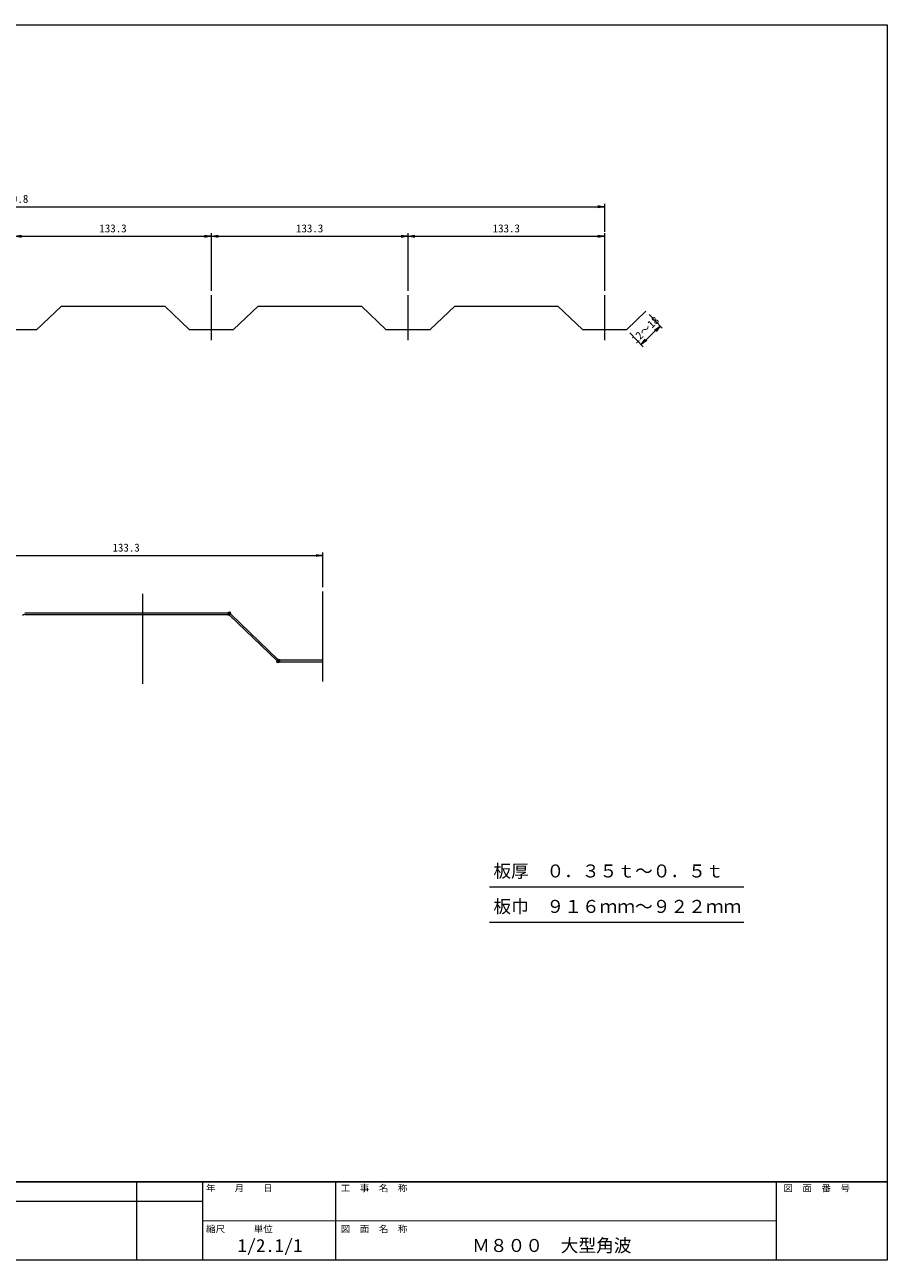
# Model space of a CAD drawing. Units: millimetres on the paper, with parts at other scales. Extents: x -208 to 189, y -140 to 139.
# Drawn here: x -5.8 to 189.2, y -139.6 to 139.4 of the extents above; entities that cross this region are included whole.
import ezdxf
from ezdxf.enums import TextEntityAlignment as Align

# ---------------------------------------------------------------- set-up
doc = ezdxf.new("R2010")
doc.units = ezdxf.units.MM
doc.header["$PDMODE"] = 32
doc.header["$PDSIZE"] = 0.5
for name, color, linetype, lineweight in [('0-0_寸法', 7, 'Continuous', 18), ('0-1_通り', 7, 'Continuous', 18), ('1-1', 3, 'Continuous', 18), ('F-F', 5, 'Continuous', 18)]:
    doc.layers.add(name, color=color, linetype=linetype, lineweight=lineweight)
doc.styles.add('ＭＳ ゴシック', font='')
doc.styles.get('ＭＳ ゴシック').set_extended_font_data('MS Gothic')

# ---------------------------------------------------------------- blocks, each defined once
blk = doc.blocks.new('_OPEN')
at = {"layer": '0-0_寸法'}
blk.add_line((0, 0), (-0.3333, 0), dxfattribs=at)
blk.add_lwpolyline([(-0.3333, 0.0556), (0, 0), (-0.3333, -0.0556)], dxfattribs=at)
blk = doc.blocks.new('D9')
at = {"layer": '0-1_通り'}
for p, q in [((177.805, 197.175), (177.805, 210.175)), ((177.805, 209.508), (222.238, 209.508)), ((222.238, 197.175), (222.238, 210.175))]:
    blk.add_line(p, q, dxfattribs=at)
at = {"layer": '0-1_通り', "xscale": 4.6, "yscale": 4.6, "rotation": 180}
blk.add_blockref('_OPEN', (177.805, 209.508), dxfattribs=at)
at = {"layer": '0-1_通り', "xscale": 4.6, "yscale": 4.6}
blk.add_blockref('_OPEN', (222.238, 209.508), dxfattribs=at)
at = {"layer": '0-1_通り', "style": 'ＭＳ ゴシック'}
blk.add_text('133.3', height=1.808, dxfattribs=at).set_placement((196.938, 209.842), align=Align.BOTTOM_LEFT)
blk = doc.blocks.new('D10')
at = {"layer": '0-1_通り'}
for p, q in [((222.238, 197.175), (222.238, 210.175)), ((222.238, 209.508), (266.671, 209.508)), ((266.671, 197.175), (266.671, 210.175))]:
    blk.add_line(p, q, dxfattribs=at)
at = {"layer": '0-1_通り', "xscale": 4.6, "yscale": 4.6, "rotation": 180}
blk.add_blockref('_OPEN', (222.238, 209.508), dxfattribs=at)
at = {"layer": '0-1_通り', "xscale": 4.6, "yscale": 4.6}
blk.add_blockref('_OPEN', (266.671, 209.508), dxfattribs=at)
at = {"layer": '0-1_通り', "style": 'ＭＳ ゴシック'}
blk.add_text('133.3', height=1.808, dxfattribs=at).set_placement((241.371, 209.842), align=Align.BOTTOM_LEFT)
blk = doc.blocks.new('D11')
at = {"layer": '0-1_通り'}
for p, q in [((266.671, 197.175), (266.671, 210.175)), ((266.671, 209.508), (311.105, 209.508)), ((311.105, 197.175), (311.105, 210.175))]:
    blk.add_line(p, q, dxfattribs=at)
at = {"layer": '0-1_通り', "xscale": 4.6, "yscale": 4.6, "rotation": 180}
blk.add_blockref('_OPEN', (266.671, 209.508), dxfattribs=at)
at = {"layer": '0-1_通り', "xscale": 4.6, "yscale": 4.6}
blk.add_blockref('_OPEN', (311.105, 209.508), dxfattribs=at)
at = {"layer": '0-1_通り', "style": 'ＭＳ ゴシック'}
blk.add_text('133.3', height=1.808, dxfattribs=at).set_placement((285.805, 209.842), align=Align.BOTTOM_LEFT)
blk = doc.blocks.new('D12')
at = {"layer": '0-1_通り'}
for p, q in [((44.505, 210.508), (44.505, 216.842)), ((44.505, 216.175), (311.105, 216.175)), ((311.105, 210.508), (311.105, 216.842))]:
    blk.add_line(p, q, dxfattribs=at)
at = {"layer": '0-1_通り', "xscale": 4.6, "yscale": 4.6, "rotation": 180}
blk.add_blockref('_OPEN', (44.505, 216.175), dxfattribs=at)
at = {"layer": '0-1_通り', "xscale": 4.6, "yscale": 4.6}
blk.add_blockref('_OPEN', (311.105, 216.175), dxfattribs=at)
at = {"layer": '0-1_通り', "style": 'ＭＳ ゴシック'}
blk.add_text('799.8', height=1.808, dxfattribs=at).set_placement((174.721, 216.508), align=Align.BOTTOM_LEFT)
blk = doc.blocks.new('D14')
at = {"layer": '0-1_通り'}
for p, q in [((321.124, 191.853), (324.126, 188.729)), ((316.797, 187.696), (319.8, 184.571)), ((319.338, 185.052), (323.664, 189.209))]:
    blk.add_line(p, q, dxfattribs=at)
at = {"layer": '0-1_通り', "xscale": 4.6, "yscale": 4.6}
for p, rotation in [((323.664, 189.209), 43.8595), ((319.338, 185.052), 223.8595)]:
    blk.add_blockref('_OPEN', p, dxfattribs=dict(at, rotation=rotation))
at = {"layer": '0-1_通り', "style": 'ＭＳ ゴシック'}
blk.add_text('12～18', height=1.808, rotation=43.859, dxfattribs=at).set_placement((318.602, 184.807), align=Align.BOTTOM_LEFT)
blk = doc.blocks.new('D22')
at = {"layer": '0-1_通り'}
for p, q in [((158.549, 129.93), (158.549, 138.081)), ((158.549, 137.414), (247.416, 137.414)), ((247.416, 130.264), (247.416, 138.081))]:
    blk.add_line(p, q, dxfattribs=at)
at = {"layer": '0-1_通り', "xscale": 4.6, "yscale": 4.6, "rotation": 180}
blk.add_blockref('_OPEN', (158.549, 137.414), dxfattribs=at)
at = {"layer": '0-1_通り', "xscale": 4.6, "yscale": 4.6}
blk.add_blockref('_OPEN', (247.416, 137.414), dxfattribs=at)
at = {"layer": '0-1_通り', "style": 'ＭＳ ゴシック'}
blk.add_text('133.3', height=1.808, dxfattribs=at).set_placement((199.899, 137.747), align=Align.BOTTOM_LEFT)

msp = doc.modelspace()

# ---------------------------------------------------------------- linework, layer by layer
at = {"layer": '1-1'}
for p, q in [((36.434, 68.203), (36.434, 78.343)), ((80.867, 68.203), (80.867, 78.343)), ((125.3, 68.203), (125.3, 78.343)), ((156.747, -55.293), (99.244, -55.293)), ((156.747, -63.293), (99.244, -63.293))]:
    msp.add_line(p, q, dxfattribs=at)
at = {"layer": '1-1', "color": 1}
for p, q in [((61.612, -8.849), (61.612, 11.432)), ((20.967, -9.365), (20.967, 10.915)), ((40.109, 6.582), (-5.752, 6.582)), ((-5.752, 6.249), (40.109, 6.249)), ((40.571, 6.063), (51.187, -4.139)), ((51.418, -3.899), (40.802, 6.303)), ((61.612, -4.085), (51.88, -4.085)), ((51.88, -4.418), (61.612, -4.418))]:
    msp.add_line(p, q, dxfattribs=at)
at = {"layer": '1-1', "color": 7}
msp.add_lwpolyline([(-13, 70.585), (-3, 70.585), (2.55, 75.918), (25.884, 75.918), (31.434, 70.585), (41.434, 70.585), (46.984, 75.918), (70.317, 75.918), (75.867, 70.585), (85.867, 70.585), (91.417, 75.918), (114.75, 75.918), (120.3, 70.585), (130.3, 70.585), (134.626, 74.742)], dxfattribs=at)
at = {"layer": '1-1', "color": 1}
for centre, radius, start, end in [((-5.752, 5.582), 0.667, 89.9996, 133.85969), ((40.109, 5.582), 1, 46.14031, 89.99981), ((40.109, 5.582), 0.667, 46.14031, 90.0004), ((51.88, -3.418), 1, 226.14116, 270.00042), ((51.88, -3.418), 0.667, 226.14158, 270.00131)]:
    msp.add_arc(centre, radius, start, end, dxfattribs=at)
for p in [(40.377, 6.249), (40.512, 6.582), (51.477, -4.418), (51.612, -4.085)]:
    msp.add_point(p, dxfattribs=at)
at = {"layer": 'F-F', "color": 7}
for p, q in [((-208.437, 139.439), (189.163, 139.439)), ((189.153, 139.449), (189.153, -139.581)), ((-208.437, -121.821), (189.163, -121.821)), ((-208.437, -121.831), (189.163, -121.831)), ((19.501, -121.831), (19.501, -139.581)), ((34.501, -139.581), (34.501, -121.831)), ((64.501, -121.831), (64.501, -139.581)), ((164.163, -139.581), (164.163, -121.831)), ((34.501, -126.268), (-9.637, -126.268)), ((164.163, -130.706), (34.501, -130.72))]:
    msp.add_line(p, q, dxfattribs=at)
msp.add_lwpolyline([(189.163, 139.449), (189.163, -139.581), (-208.437, -139.581)], dxfattribs=at)

# ---------------------------------------------------------------- block references
at = {"layer": '1-1'}
for name in ['D12', 'D9', 'D10', 'D11', 'D14', 'D22']:
    msp.add_blockref(name, (-185.804, -117.832), dxfattribs=at)

# ---------------------------------------------------------------- texts
at = {"layer": '1-1', "color": 7, "style": 'ＭＳ ゴシック'}
for s, p in [('板厚\u3000０．３５ｔ～０．５ｔ', (100.16, -54.01)), ('板巾\u3000９１６ｍｍ～９２２ｍｍ', (100.16, -62.01)), ('Ｍ８００\u3000大型角波', (95.36, -138.581))]:
    msp.add_text(s, height=2.933, dxfattribs=at).set_placement(p, align=Align.BOTTOM_LEFT)
at = {"layer": '1-1', "color": 7, "style": 'ＭＳ ゴシック', "width": 1.05}
msp.add_text('1/2.1/1', height=2.933, dxfattribs=at).set_placement((42.351, -138.581), align=Align.BOTTOM_LEFT)
at = {"layer": 'F-F', "color": 7, "style": 'ＭＳ ゴシック', "width": 1.05}
for s, p in [('年\u3000\u3000月\u3000\u3000日', (35.216, -124.472)), ('工\u3000事\u3000名\u3000称', (65.65, -124.472)), ('図\u3000面\u3000番\u3000号', (165.673, -124.472)), ('縮尺\u3000\u3000\u3000単位', (35.216, -133.695)), ('図\u3000面\u3000名\u3000称', (65.65, -133.674))]:
    msp.add_text(s, height=1.466, dxfattribs=at).set_placement(p, align=Align.BOTTOM_LEFT)

doc.saveas('drawing.dxf')
